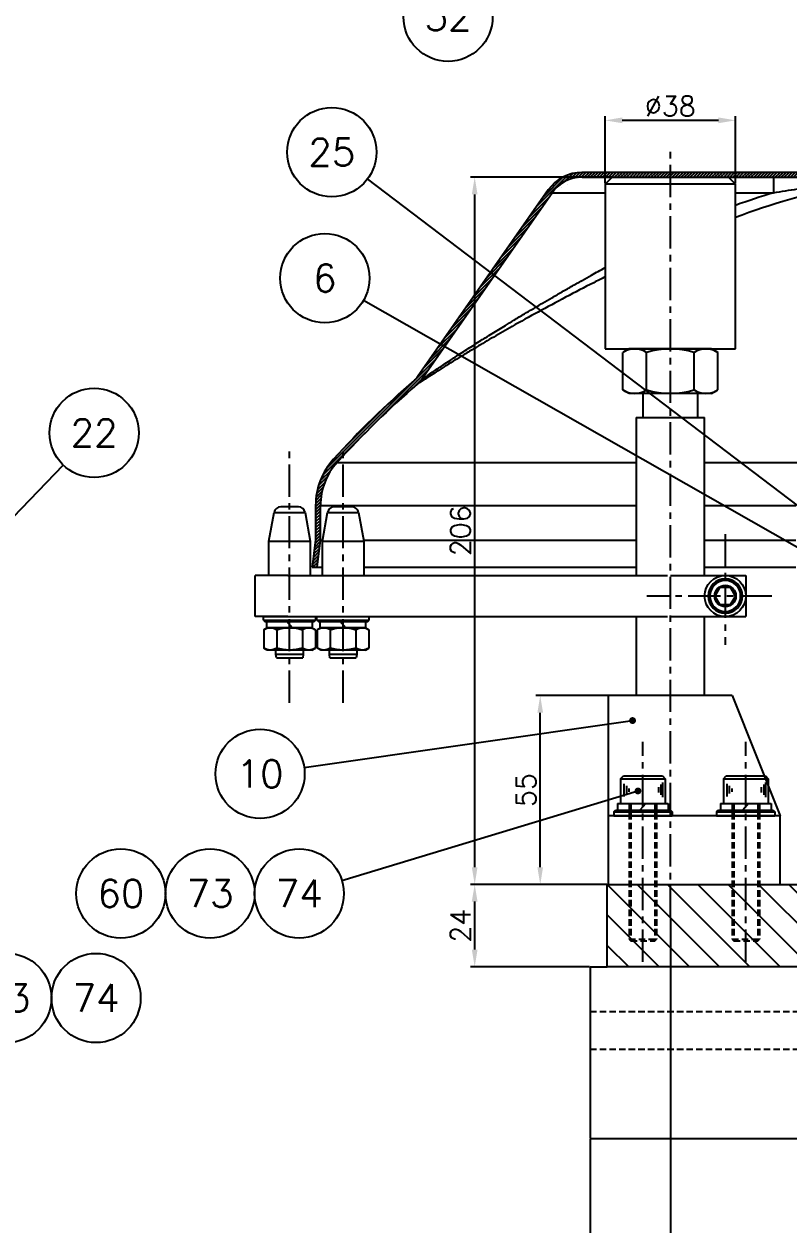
# Model space of a CAD drawing. Extents: x -13768 to 18086, y -10615 to 1188.
# Drawn here: x 1058.6 to 1281.4, y -930.9 to -581.1 of the extents above; entities that cross this region are included whole.
import ezdxf
from ezdxf.enums import TextEntityAlignment as Align

# ---------------------------------------------------------------- set-up
doc = ezdxf.new("R2010")
doc.units = 0
doc.header["$LTSCALE"] = 7.5
doc.header["$MEASUREMENT"] = 0
doc.linetypes.add('CENTER', pattern=[2, 1.25, -0.25, 0.25, -0.25])
doc.linetypes.add('HIDDEN', pattern=[0.375, 0.25, -0.125])
doc.layers.get('0').update_dxf_attribs({"linetype": 'CONTINUOUS'})
doc.layers.get('DEFPOINTS').update_dxf_attribs({"linetype": 'CONTINUOUS'})
for name, color, linetype in [('0-POS', 3, 'CONTINUOUS'), ('1', 1, 'CENTER'), ('CL', 1, 'CENTER'), ('CO', 3, 'CONTINUOUS'), ('CUPLA A SOLDAR', 5, 'CONTINUOUS'), ('FI', 1, 'CONTINUOUS'), ('OC', 1, 'HIDDEN'), ('POS', 3, 'CONTINUOUS'), ('RY', 5, 'CONTINUOUS')]:
    doc.layers.add(name, color=color, linetype=linetype)
doc.styles.add('ROMANS', font='ROMANS.SHX')
doc.dimstyles.new('2CON5', dxfattribs={"dimscale": 2.5, "dimtxt": 2.3, "dimasz": 2, "dimexe": 0.5, "dimexo": 0.0625, "dimgap": 0.5, "dimtad": 1, "dimdec": 4, "dimdsep": 46, "dimtxsty": 'ROMANS', "dimcen": -2, "dimclrt": 7, "dimadec": 0, "dimazin": 0, "dimtfac": 0.869565, "dimtdec": 4, "dimtmove": 0, "dimatfit": 3, "dimfxl": 1, "dimtolj": 1, "dimarcsym": 0})

# ---------------------------------------------------------------- blocks, each defined once
blk = doc.blocks.new('08934L')
for p, q in [((-6.5, 6.5), (-7.51, 5.92)), ((-7.51, 5.92), (-7.51, 0.58)), ((-6.5, 6.5), (-3.75, 6.5)), ((-3.75, 6.5), (3.75, 6.5)), ((-3.75, 5.92), (-3.75, 0.58)), ((3.75, 6.5), (6.5, 6.5)), ((3.75, 5.92), (3.75, 0.58)), ((6.5, 6.5), (7.51, 5.92)), ((7.51, 5.92), (7.51, 0.58)), ((-6.5, 0), (-7.51, 0.58)), ((-6.5, 0), (-3.75, 0)), ((-3.75, 0), (3.75, 0)), ((3.75, 0), (6.5, 0)), ((6.5, 0), (7.51, 0.58))]:
    blk.add_line(p, q)
for centre, radius, start, end in [((-5.63, 3.18), 3.32, 55.6158, 124.3842), ((0, -5.92), 12.42, 72.412, 107.588), ((5.63, 3.18), 3.32, 55.6158, 124.3842), ((-5.63, 3.32), 3.32, 235.6158, 304.3842), ((0, 12.42), 12.42, 252.412, 287.588), ((5.63, 3.32), 3.32, 235.6158, 304.3842)]:
    blk.add_arc(centre, radius, start, end)
blk = doc.blocks.new('08125')
for p, q in [((-8.5, 1.1), (-8, 1.6)), ((-8.5, 1.1), (-8.5, 0)), ((-8.5, 0), (8.5, 0)), ((-8, 1.6), (8, 1.6)), ((8, 1.6), (8.5, 1.1)), ((8.5, 1.1), (8.5, 0))]:
    blk.add_line(p, q)
at = {"color": 1}
blk.add_line((-8.5, 1.1), (8.5, 1.1), dxfattribs=at)
blk = doc.blocks.new('08127')
for p, q in [((-7.4, 2), (7.4, 2)), ((-7.4, 2), (-7.4, 0)), ((-7.4, 0), (7.4, 0)), ((0.81, 2), (-0.9, 0)), ((7.4, 2), (7.4, 0))]:
    blk.add_line(p, q)
blk = doc.blocks.new('06912S')
blk.add_lwpolyline([(-1.48, 2.55), (-2.95, 0), (-1.48, -2.55), (1.48, -2.55), (2.95, 0), (1.48, 2.55)], close=True)
blk.add_circle((0, 0), 5)
at = {"color": 1}
blk.add_circle((0, 0), 4.5, dxfattribs=at)
blk = doc.blocks.new('16934L')
for p, q in [((-12, 13), (-13.86, 11.93)), ((-13.86, 11.93), (-13.86, 1.07)), ((-12, 13), (-6.93, 13)), ((-6.93, 13), (6.93, 13)), ((-6.93, 11.93), (-6.93, 1.07)), ((6.93, 13), (12, 13)), ((6.93, 11.93), (6.93, 1.07)), ((12, 13), (13.86, 11.93)), ((13.86, 11.93), (13.86, 1.07)), ((-12, 0), (-13.86, 1.07)), ((-12, 0), (-6.93, 0)), ((-6.93, 0), (6.93, 0)), ((6.93, 0), (12, 0)), ((12, 0), (13.86, 1.07))]:
    blk.add_line(p, q)
for centre, radius, start, end in [((-10.39, 6.87), 6.13, 55.6158, 124.3842), ((0, -9.93), 22.93, 72.412, 107.588), ((10.39, 6.87), 6.13, 55.6158, 124.3842), ((-10.39, 6.13), 6.13, 235.6158, 304.3842), ((0, 22.93), 22.93, 252.412, 287.588), ((10.39, 6.13), 6.13, 235.6158, 304.3842)]:
    blk.add_arc(centre, radius, start, end)
blk = doc.blocks.new('08912L')
for p, q in [((-6.5, 7.2), (-5.7, 8)), ((-6.5, 7.2), (-6.5, 0)), ((-5.7, 8), (5.7, 8)), ((5.7, 8), (6.5, 7.2)), ((6.5, 7.2), (6.5, 0)), ((-6.5, 0), (6.5, 0))]:
    blk.add_line(p, q)
at = {"color": 1}
for p, q in [((-6.5, 7.2), (6.5, 7.2)), ((-5.56, 5.75), (-5.56, 2.02)), ((-4.81, 5.13), (-4.81, 2.89)), ((-4.07, 4.39), (-4.07, 3.39)), ((4.52, 4.76), (4.52, 3.14)), ((5.26, 5.51), (5.26, 2.52)), ((5.76, 6.13), (5.76, 1.78))]:
    blk.add_line(p, q, dxfattribs=at)
blk = doc.blocks.new('*D465')
at = {"layer": 'CO', "color": 0, "lineweight": -2}
for p, q in [((1223.67, -905.9), (1223.67, -957.36)), ((1473.67, -905.9), (1473.67, -957.36)), ((1228.67, -956.11), (1468.67, -956.11))]:
    blk.add_line(p, q, dxfattribs=at)
at = {"layer": 'CO', "color": 0}
for points in [[(1228.67, -955.28), (1228.67, -956.94), (1223.67, -956.11)], [(1468.67, -955.28), (1468.67, -956.94), (1473.67, -956.11)]]:
    blk.add_solid(points, dxfattribs=at)
at = {"layer": 'DEFPOINTS', "color": 0}
for p in [(1223.67, -905.74), (1473.67, -905.74), (1473.67, -956.11)]:
    blk.add_point(p, dxfattribs=at)
at = {"layer": 'CO', "color": 7, "insert": (1348.67, -951.98), "char_height": 5.75, "attachment_point": 5, "style": 'ROMANS'}
blk.add_mtext('\\A1;250', dxfattribs=at)
blk = doc.blocks.new('*D500')
at = {"layer": 'CO', "color": 0, "lineweight": -2}
for p, q in [((1228.51, -831.74), (1188.78, -831.74)), ((1190.03, -850.74), (1190.03, -836.74)), ((1223.51, -855.74), (1188.78, -855.74))]:
    blk.add_line(p, q, dxfattribs=at)
at = {"layer": 'CO', "color": 0}
for points in [[(1189.19, -836.74), (1190.86, -836.74), (1190.03, -831.74)], [(1189.19, -850.74), (1190.86, -850.74), (1190.03, -855.74)]]:
    blk.add_solid(points, dxfattribs=at)
at = {"layer": 'DEFPOINTS', "color": 0}
for p in [(1190.03, -831.74), (1228.67, -831.74), (1223.67, -855.74)]:
    blk.add_point(p, dxfattribs=at)
at = {"layer": 'CO', "color": 7, "insert": (1185.9, -843.74), "char_height": 5.75, "attachment_point": 5, "rotation": 90, "style": 'ROMANS'}
blk.add_mtext('\\A1;24', dxfattribs=at)
blk = doc.blocks.new('*D501')
at = {"layer": 'CO', "color": 0, "lineweight": -2}
for p, q in [((1228.91, -776.74), (1207.89, -776.74)), ((1209.14, -826.74), (1209.14, -781.74)), ((1228.35, -831.74), (1207.89, -831.74))]:
    blk.add_line(p, q, dxfattribs=at)
at = {"layer": 'CO', "color": 0}
for points in [[(1208.3, -781.74), (1209.97, -781.74), (1209.14, -776.74)], [(1208.3, -826.74), (1209.97, -826.74), (1209.14, -831.74)]]:
    blk.add_solid(points, dxfattribs=at)
at = {"layer": 'DEFPOINTS', "color": 0}
for p in [(1209.14, -776.74), (1229.07, -776.74), (1228.51, -831.74)]:
    blk.add_point(p, dxfattribs=at)
at = {"layer": 'CO', "color": 7, "insert": (1205.01, -804.24), "char_height": 5.75, "attachment_point": 5, "rotation": 90, "style": 'ROMANS'}
blk.add_mtext('\\A1;55', dxfattribs=at)
blk = doc.blocks.new('*D502')
at = {"layer": 'CO', "color": 0, "lineweight": -2}
for p, q in [((1229.91, -625.74), (1188.78, -625.74)), ((1190.03, -826.74), (1190.03, -630.74)), ((1228.2, -831.74), (1188.78, -831.74))]:
    blk.add_line(p, q, dxfattribs=at)
at = {"layer": 'CO', "color": 0}
for points in [[(1189.19, -630.74), (1190.86, -630.74), (1190.03, -625.74)], [(1189.19, -826.74), (1190.86, -826.74), (1190.03, -831.74)]]:
    blk.add_solid(points, dxfattribs=at)
at = {"layer": 'DEFPOINTS', "color": 0}
for p in [(1190.03, -625.74), (1230.07, -625.74), (1228.35, -831.74)]:
    blk.add_point(p, dxfattribs=at)
at = {"layer": 'CO', "color": 7, "insert": (1185.9, -728.74), "char_height": 5.75, "attachment_point": 5, "rotation": 90, "style": 'ROMANS'}
blk.add_mtext('\\A1;206', dxfattribs=at)
blk = doc.blocks.new('*D503')
at = {"layer": 'CO', "color": 0, "lineweight": -2}
for p, q in [((1228.07, -627.59), (1228.07, -607.93)), ((1266.07, -627.59), (1266.07, -607.93)), ((1261.07, -609.18), (1233.07, -609.18))]:
    blk.add_line(p, q, dxfattribs=at)
at = {"layer": 'CO', "color": 0}
for points in [[(1233.07, -608.34), (1233.07, -610.01), (1228.07, -609.18)], [(1261.07, -608.34), (1261.07, -610.01), (1266.07, -609.18)]]:
    blk.add_solid(points, dxfattribs=at)
at = {"layer": 'DEFPOINTS', "color": 0}
for p in [(1228.07, -609.18), (1228.07, -627.74), (1266.07, -627.74)]:
    blk.add_point(p, dxfattribs=at)
at = {"layer": 'CO', "color": 7, "insert": (1247.07, -605.05), "char_height": 5.75, "attachment_point": 5, "style": 'ROMANS'}
blk.add_mtext('\\A1;%%C38', dxfattribs=at)
blk = doc.blocks.new('*D504')
at = {"layer": 'CO', "color": 0, "lineweight": -2}
for p, q in [((1247.07, -841.67), (1247.07, -935.58)), ((1450.27, -852.1), (1450.27, -935.58)), ((1252.07, -934.33), (1445.27, -934.33))]:
    blk.add_line(p, q, dxfattribs=at)
at = {"layer": 'CO', "color": 0}
for points in [[(1252.07, -933.5), (1252.07, -935.16), (1247.07, -934.33)], [(1445.27, -933.5), (1445.27, -935.16), (1450.27, -934.33)]]:
    blk.add_solid(points, dxfattribs=at)
at = {"layer": 'DEFPOINTS', "color": 0}
for p in [(1247.07, -841.51), (1450.27, -851.95), (1450.27, -934.33)]:
    blk.add_point(p, dxfattribs=at)
at = {"layer": 'CO', "color": 7, "insert": (1348.67, -930.21), "char_height": 5.75, "attachment_point": 5, "style": 'ROMANS'}
blk.add_mtext('\\A1;203.2', dxfattribs=at)
blk = doc.blocks.new('POS')
at = {"layer": '0-POS'}
blk.add_circle((0, 0), 6.5, dxfattribs=at)
at = {"layer": '0-POS', "style": 'ROMANS', "flags": 4}
blk.add_attdef('P', text='', height=4, dxfattribs=at).set_placement((0, 0), align=Align.MIDDLE)

msp = doc.modelspace()

# ---------------------------------------------------------------- hatches: boundary and pattern name
at = {"layer": 'CUPLA A SOLDAR'}
h = msp.add_hatch(dxfattribs=at)
h.set_pattern_fill('ANSI31', color=256, scale=5, style=0)
h.set_pattern_definition([(45, (-13786.75265, -5375.2179), (-0.441941738, 0.441941738), [])])
edge = h.paths.add_edge_path(flags=0)
edge.add_spline(control_points=[(1173.3691, -683.89405), (1173.22778, -684.09587), (1173.07367, -684.28931), (1172.90861, -684.47223), (1172.82492, -684.56497), (1172.73829, -684.65516), (1172.64898, -684.74251), (1172.55933, -684.8302), (1172.46687, -684.91513), (1172.37188, -684.99702)], knot_values=[0, 0, 0, 0, 0.00073915, 0.00073915, 0.00073915, 0.001113401, 0.001113401, 0.001113401, 0.001489122, 0.001489122, 0.001489122, 0.001489122], weights=[1, 1, 1, 1, 1, 1, 1, 1, 1, 1], degree=3, periodic=0)
edge.add_arc((1348.66677, -889.4966), 270, 130.7639504, 137.7314156)
edge.add_arc((1163.66677, -721.34488), 20, 137.7314156, 180)
edge.add_line((1143.66677, -721.34488), (1143.66677, -731.34488))
edge.add_line((1143.66677, -731.34488), (1142.66677, -739.34488))
edge.add_line((1142.66677, -739.34488), (1144.07766, -739.34488))
edge.add_line((1144.07766, -739.34488), (1145.06677, -731.43204))
edge.add_line((1145.06677, -731.43204), (1145.06677, -721.34488))
edge.add_arc((1163.66677, -721.34488), 18.6, 137.7314156, 180, ccw=False)
edge.add_arc((1348.66677, -889.4966), 268.6, 130.7639612, 137.7314156, ccw=False)
edge.add_spline(control_points=[(1173.28592, -686.05737), (1173.51618, -685.85909), (1173.73449, -685.64607), (1173.9385, -685.42086), (1174.04194, -685.30668), (1174.14186, -685.1892), (1174.23797, -685.06877), (1174.33445, -684.94787), (1174.4272, -684.82388), (1174.51591, -684.69717)], knot_values=[0, 0, 0, 0, 0.000911603, 0.000911603, 0.000911603, 0.001373179, 0.001373179, 0.001373179, 0.001836571, 0.001836571, 0.001836571, 0.001836571], weights=[1, 1, 1, 1, 1, 1, 1, 1, 1, 1], degree=3, periodic=0)
edge.add_line((1174.51591, -684.69717), (1212.63056, -630.26208))
edge.add_arc((1221.31357, -636.34199), 10.6, 90, 145, ccw=False)
edge.add_line((1221.31357, -625.74199), (1297.87833, -625.74199))
edge.add_arc((1348.66677, -889.4966), 268.6, 100.7734312, 100.8994352, ccw=False)
edge.add_arc((1295.76677, -611.48475), 14.4, 280.7734312, 360)
edge.add_line((1310.16677, -611.48475), (1310.16677, -609.79199))
edge.add_line((1310.16677, -609.79199), (1308.76677, -609.79199))
edge.add_line((1308.76677, -609.79199), (1308.76677, -611.48475))
edge.add_arc((1295.76677, -611.48475), 13, 280.7734312, 360, ccw=False)
edge.add_arc((1348.66677, -889.4966), 270, 100.7734312, 100.8710554)
edge.add_line((1297.74494, -624.34199), (1221.31357, -624.34199))
edge.add_arc((1221.31357, -636.34199), 12, 90, 145)
edge.add_line((1211.48375, -629.45907), (1173.36834, -683.89351))
at = {"layer": 'RY'}
h = msp.add_hatch(dxfattribs=at)
h.set_pattern_fill('ANSI31', color=256, scale=50, angle=90, style=0)
h.set_pattern_definition([(135, (-8746.146, -2435.874), (-4.4194174, -4.4194174), [])])
h.paths.add_polyline_path([(1228.66677, -831.74199), (1228.66677, -855.74199), (1288.66677, -855.74199), (1408.66677, -855.74199), (1468.66676, -855.74199), (1468.66676, -831.74199)])

# ---------------------------------------------------------------- linework, layer by layer
for p, q in [((1230.06676, -625.74198), (1228.06677, -627.74199)), ((1230.06676, -625.74198), (1264.06677, -625.74198)), ((1266.06677, -627.74199), (1264.06677, -625.74198)), ((1228.06677, -627.74199), (1228.06677, -675.74198)), ((1266.06677, -627.74199), (1228.06677, -627.74199)), ((1266.06677, -675.74198), (1266.06677, -627.74199)), ((1228.06677, -675.74198), (1266.06677, -675.74198)), ((1239.06677, -688.74198), (1239.06677, -695.74199)), ((1255.06677, -695.74199), (1255.06677, -688.74198)), ((1237.06677, -695.74199), (1237.06677, -741.74199)), ((1237.06677, -695.74199), (1257.06677, -695.74199)), ((1257.06677, -741.74199), (1257.06677, -695.74199)), ((1130.06676, -731.74199), (1131.53862, -723.39469)), ((1131.53862, -723.39469), (1140.59491, -723.39469)), ((1138.6253, -721.74198), (1133.50823, -721.74198)), ((1140.59491, -723.39469), (1142.06677, -731.74199)), ((1145.66676, -731.74199), (1147.13862, -723.39469)), ((1147.13862, -723.39469), (1156.1949, -723.39469)), ((1154.2253, -721.74198), (1149.10823, -721.74198)), ((1156.1949, -723.39469), (1157.66677, -731.74199)), ((1130.06676, -741.74199), (1130.06676, -731.74199)), ((1130.06676, -731.74199), (1142.06677, -731.74199)), ((1142.06677, -731.74199), (1142.06677, -741.74199)), ((1145.66676, -741.74199), (1145.66676, -731.74199)), ((1145.66676, -731.74199), (1157.66677, -731.74199)), ((1157.66677, -731.74199), (1157.66677, -741.74199)), ((1126.06677, -753.74199), (1126.06677, -741.74199)), ((1135.52622, -741.74199), (1126.06677, -741.74199)), ((1135.52622, -741.74199), (1246.2019, -741.74199)), ((1247.06677, -741.74199), (1269.06677, -741.74199)), ((1269.06677, -741.74199), (1269.06677, -753.74199)), ((1135.52622, -753.74199), (1126.06677, -753.74199)), ((1135.52622, -753.74199), (1246.2019, -753.74199)), ((1237.06677, -753.74199), (1237.06677, -776.74198)), ((1247.06677, -753.74199), (1269.06677, -753.74199)), ((1257.06677, -776.74198), (1257.06677, -753.74199)), ((1132.06677, -764.74199), (1132.06677, -763.48199)), ((1132.24309, -765.74198), (1132.06677, -764.74199)), ((1132.24309, -765.74198), (1139.89044, -765.74198)), ((1140.06677, -764.74199), (1139.89044, -765.74198)), ((1140.06677, -763.48199), (1140.06677, -764.74199)), ((1147.66676, -764.74199), (1147.66676, -763.48199)), ((1147.84309, -765.74198), (1147.66676, -764.74199)), ((1147.84309, -765.74198), (1155.49044, -765.74198)), ((1155.66676, -764.74199), (1155.49044, -765.74198)), ((1155.66676, -763.48199), (1155.66676, -764.74199)), ((1265.06677, -776.74198), (1229.06677, -776.74198)), ((1229.06677, -811.74199), (1229.06677, -776.74198)), ((1265.06677, -776.74198), (1279.06676, -811.74199)), ((1229.06677, -831.74199), (1229.06677, -811.74199)), ((1279.06677, -811.74199), (1229.06677, -811.74199)), ((1279.06677, -831.74199), (1279.06677, -811.74199)), ((1228.66677, -855.74199), (1228.66677, -831.74199)), ((1228.66677, -831.74199), (1468.66676, -831.74199)), ((1223.66677, -855.74199), (1223.66677, -905.74199)), ((1223.66677, -855.74199), (1228.66677, -855.74199)), ((1288.66677, -855.74199), (1228.66677, -855.74199)), ((1223.66677, -905.74199), (1473.66677, -905.74199))]:
    msp.add_line(p, q)
for radius in [6, 3.125]:
    msp.add_circle((1263.06677, -747.74199), radius)
for centre, start, end in [((1133.50824, -723.74199), 90, 170), ((1138.6253, -723.74199), 10, 90), ((1149.10823, -723.74199), 90, 170), ((1154.22529, -723.74199), 10, 90)]:
    msp.add_arc(centre, 2, start, end)
at = {"layer": 'CL'}
for p, q in [((1247.06677, -841.51018), (1247.06677, -617.68131)), ((1136.06677, -778.80354), (1136.06677, -705.604)), ((1151.66676, -778.80354), (1151.66676, -705.604)), ((1263.06677, -729.73381), (1263.06677, -761.92707)), ((1276.68595, -747.74199), (1240.25032, -747.74199)), ((1239.06677, -854.24107), (1239.06677, -790.24756)), ((1269.06677, -854.24107), (1269.06677, -790.24756))]:
    msp.add_line(p, q, dxfattribs=at)
at = {"layer": 'CUPLA A SOLDAR'}
for p, q in [((1297.74494, -624.34199), (1221.31358, -624.34199)), ((1221.31358, -625.74198), (1297.87833, -625.74198)), ((1211.48374, -629.45906), (1173.36834, -683.89351)), ((1174.51509, -684.69659), (1212.63056, -630.26207)), ((1212.63056, -630.26207), (1228.06677, -630.26207)), ((1266.06677, -630.26207), (1277.14935, -630.26207)), ((1149.90277, -708.83439), (1237.06677, -708.83439)), ((1257.06677, -708.83439), (1287.16676, -708.83439)), ((1143.66677, -721.34488), (1143.66677, -731.34488)), ((1145.06676, -731.43204), (1145.06676, -721.34488)), ((1145.06676, -721.34488), (1237.06677, -721.34488)), ((1257.06677, -721.34488), (1283.66677, -721.34488)), ((1143.66677, -731.34488), (1142.66677, -739.34488)), ((1144.07767, -739.34488), (1145.06676, -731.43204)), ((1145.06676, -731.43204), (1145.72142, -731.43204)), ((1157.61211, -731.43204), (1237.06677, -731.43204)), ((1257.06677, -731.43204), (1283.66677, -731.43204)), ((1142.66677, -739.34488), (1144.07767, -739.34488)), ((1144.07767, -739.34488), (1145.66677, -739.34488)), ((1157.66677, -739.34488), (1237.06677, -739.34488)), ((1257.06677, -739.34488), (1283.66677, -739.34488))]:
    msp.add_line(p, q, dxfattribs=at)
for centre, radius, start, end in [((1221.31357, -636.34199), 12, 90, 145), ((1221.31357, -636.34199), 10.6, 90, 145), ((1346.14616, -853.35407), 230.25955, 102.053818, 110.3515162), ((1345.09787, -853.72056), 233.5609, 106.9132949, 109.7778833), ((1348.66677, -889.4966), 270, 130.7639504, 137.7314156), ((1348.66677, -889.4966), 268.6, 130.7639612, 137.7314156), ((1163.66677, -721.34488), 20, 137.7314156, 180), ((1163.66677, -721.34488), 18.6, 137.7314156, 180)]:
    msp.add_arc(centre, radius, start, end, dxfattribs=at)
for points, knots in [([(1277.14935, -625.74198), (1277.14935, -625.80066), (1277.14935, -625.91802), (1277.14935, -626.86049), (1277.14935, -628.27809), (1277.14935, -629.60074), (1277.14935, -630.26207)], [0, 0, 0, 0, 0.250000388, 0.500000937, 0.750000591, 1, 1, 1, 1]), ([(1277.14935, -630.26207), (1279.46286, -629.88084), (1284.00985, -629.13155), (1290.7859, -628.14162), (1295.24953, -627.57207), (1297.45529, -627.29062)], [0, 0, 0, 0, 0.343816533, 0.675738481, 1, 1, 1, 1]), ([(1174.51509, -684.69659), (1174.51512, -684.69657), (1174.51675, -684.69486), (1174.61973, -684.62294), (1175.05656, -684.32504), (1175.77513, -683.83469), (1176.7504, -683.16914), (1177.97599, -682.33715), (1179.39546, -681.38336), (1181.02944, -680.29441), (1182.68239, -679.20301), (1184.3566, -678.10626), (1185.97109, -677.05717), (1187.6802, -675.95591), (1189.47815, -674.80755), (1191.29195, -673.65955), (1193.1936, -672.46486), (1195.08016, -671.29), (1197.03402, -670.0836), (1199.1337, -668.79801), (1201.6423, -667.27669), (1204.28318, -665.69265), (1207.07241, -664.03549), (1209.70578, -662.48706), (1212.60586, -660.79764), (1215.51406, -659.12095), (1218.47446, -657.43051), (1221.30563, -655.8281), (1224.48248, -654.04201), (1226.72708, -652.80062), (1228.06677, -652.0597)], [0, 0, 0, 0, 0.000619213, 0.039321547, 0.078410806, 0.116953184, 0.156663716, 0.195045486, 0.2351831, 0.273494875, 0.313922677, 0.344178588, 0.376255451, 0.407822045, 0.438975047, 0.472004028, 0.500934935, 0.533589766, 0.563296614, 0.593148747, 0.630573106, 0.676648373, 0.709634742, 0.751258267, 0.788732625, 0.831274464, 0.871669305, 0.909981217, 0.946272257, 1, 1, 1, 1]), ([(1228.06677, -654.79631), (1226.95782, -655.3504), (1223.04907, -657.30341), (1216.46771, -660.73317), (1208.4777, -665.01076), (1201.49889, -668.88854), (1195.51734, -672.31407), (1191.01674, -674.96266), (1187.34746, -677.16792), (1184.41911, -678.9584), (1181.72903, -680.62998), (1179.32109, -682.14871), (1177.2397, -683.47954), (1175.53357, -684.58433), (1174.25555, -685.42022), (1173.47222, -685.9339), (1173.28811, -686.05548), (1173.28595, -686.05735), (1173.28593, -686.05737)], [0, 0, 0, 0, 0.042199326, 0.148741399, 0.255270392, 0.361380585, 0.44123859, 0.521071265, 0.574520528, 0.6278154, 0.680563347, 0.734124709, 0.787298278, 0.840077976, 0.89331358, 0.946487399, 0.999366649, 1, 1, 1, 1]), ([(1173.3691, -683.89405), (1173.22063, -684.09103), (1172.99687, -684.38789), (1172.65177, -684.74622), (1172.4653, -684.91332), (1172.37189, -684.99703)], [0, 0, 0, 0, 0.4960145109, 0.7475088902, 1, 1, 1, 1]), ([(1173.28603, -686.0575), (1173.50937, -685.85093), (1173.84596, -685.53962), (1174.24288, -685.07173), (1174.42478, -684.82219), (1174.51591, -684.69718)], [0, 0, 0, 0, 0.496008055, 0.747515439, 1, 1, 1, 1])]:
    msp.add_open_spline(points, degree=3, knots=knots, dxfattribs=at)
at = {"layer": 'FI'}
for p, q in [((1140.06677, -764.74199), (1132.06677, -764.74199)), ((1155.66676, -764.74199), (1147.66676, -764.74199))]:
    msp.add_line(p, q, dxfattribs=at)
at = {"layer": 'OC'}
for p, q in [((1235.06677, -808.14199), (1235.06677, -847.64199)), ((1235.56677, -808.14199), (1235.56677, -848.14199)), ((1242.56677, -808.14199), (1242.56677, -848.14199)), ((1243.06677, -808.14199), (1243.06677, -847.64199)), ((1265.06677, -808.14199), (1265.06677, -847.64199)), ((1265.56677, -808.14199), (1265.56677, -848.14199)), ((1272.56677, -808.14199), (1272.56677, -848.14199)), ((1273.06677, -808.14199), (1273.06677, -847.64199)), ((1235.06677, -847.64199), (1235.56677, -848.14199)), ((1235.06677, -847.64199), (1243.06677, -847.64199)), ((1235.56677, -848.14199), (1242.56677, -848.14199)), ((1242.56677, -848.14199), (1243.06677, -847.64199)), ((1265.06677, -847.64199), (1265.56677, -848.14199)), ((1265.06677, -847.64199), (1273.06677, -847.64199)), ((1265.56677, -848.14199), (1272.56677, -848.14199)), ((1272.56677, -848.14199), (1273.06677, -847.64199)), ((1223.66677, -868.74199), (1473.66677, -868.74199)), ((1223.66677, -879.74199), (1473.66677, -879.74199))]:
    msp.add_line(p, q, dxfattribs=at)
at = {"layer": 'POS'}
for p, q in [((1158.7437, -626.30508), (1309.31238, -740.55904)), ((1157.64724, -661.5757), (1311.19851, -748.88428)), ((1070.06629, -709.58057), (1043.5486, -737.08909)), ((1140.33156, -797.69219), (1236.05334, -784.00538)), ((1151.33237, -830.61123), (1237.62613, -804.51352))]:
    msp.add_line(p, q, dxfattribs=at)
at = {"layer": 'POS', "const_width": 1}
for points in [[(1235.55334, -784.00538, 1), (1236.55334, -784.00538, 1)], [(1237.12613, -804.51352, 1), (1238.12613, -804.51352, 1)]]:
    msp.add_lwpolyline(points, format="xyb", close=True, dxfattribs=at)

# ---------------------------------------------------------------- block references
at = {"rotation": 180}
msp.add_blockref('16934L', (1247.06677, -675.74198), dxfattribs=at)
at = {"xscale": -1}
for name, p in [('06912S', (1263.06677, -747.74199)), ('08934L', (1136.06677, -763.48199)), ('08934L', (1151.66676, -763.48199))]:
    msp.add_blockref(name, p, dxfattribs=at)
at = {"xscale": -0.9, "yscale": 0.9, "zscale": 0.9, "rotation": 180}
for name, p in [('08125', (1136.06677, -753.74199)), ('08127', (1136.06677, -755.18199)), ('08125', (1151.66676, -753.74199)), ('08127', (1151.66676, -755.18199))]:
    msp.add_blockref(name, p, dxfattribs=at)
for name, p in [('08912L', (1239.06677, -808.14199)), ('08912L', (1269.06677, -808.14199)), ('08125', (1239.06677, -811.74199)), ('08127', (1239.06677, -810.14199)), ('08125', (1269.06677, -811.74199)), ('08127', (1269.06677, -810.14199))]:
    msp.add_blockref(name, p)
at = {"layer": '1', "xscale": 2, "yscale": 2, "zscale": 2}
msp.add_blockref('POS', (1182.26345, -579.00298), dxfattribs=at).add_auto_attribs({'P': '52'})
at = {"layer": 'POS', "xscale": 2, "yscale": 2, "zscale": 2}
for p, values in [((1148.38768, -618.44677), {'P': '25'}), ((1146.34632, -655.15004), {'P': '6'}), ((1079.08857, -700.22117), {'P': '22'}), ((1127.46245, -799.53229), {'P': '10'}), ((1086.88897, -834.37447), {'P': '60'}), ((1112.88897, -834.37447), {'P': '73'}), ((1138.88897, -834.37447), {'P': '74'}), ((1053.65329, -864.82104), {'P': '73'}), ((1079.65329, -864.82104), {'P': '74'})]:
    msp.add_blockref('POS', p, dxfattribs=at).add_auto_attribs(values)

# ---------------------------------------------------------------- dimensions: what is measured, and where the dimension line sits
at = {"layer": 'CO'}
dim = msp.add_linear_dim(base=(1228.06677, -609.17532), p1=(1266.06677, -627.74199), p2=(1228.06677, -627.74199), text='%%C<>', dimstyle='2CON5', dxfattribs=at)
dim.commit()
dim.dimension.update_dxf_attribs({"geometry": '*D503', "text_midpoint": (1247.06677, -605.05032)})
for base, p1, p2, picture, middle in [((1190.02583, -625.74198), (1228.35427, -831.74199), (1230.06676, -625.74198), '*D502', (1185.90083, -728.74198)), ((1209.13613, -776.74198), (1228.51052, -831.74199), (1229.06677, -776.74198), '*D501', (1205.01113, -804.24199)), ((1190.02583, -831.74199), (1223.66677, -855.74199), (1228.66677, -831.74199), '*D500', (1185.90083, -843.74199))]:
    dim = msp.add_linear_dim(base=base, p1=p1, p2=p2, angle=90, dimstyle='2CON5', dxfattribs=at)
    dim.commit()
    dim.dimension.update_dxf_attribs({"geometry": picture, "text_midpoint": middle})
for base, p1, p2, picture, middle in [((1450.26677, -934.33101), (1247.06677, -841.51018), (1450.26677, -851.94767), '*D504', (1348.66677, -930.20601)), ((1473.66677, -956.10914), (1223.66677, -905.74199), (1473.66677, -905.74199), '*D465', (1348.66677, -951.98414))]:
    dim = msp.add_linear_dim(base=base, p1=p1, p2=p2, dimstyle='2CON5', dxfattribs=at)
    dim.commit()
    dim.dimension.update_dxf_attribs({"geometry": picture, "text_midpoint": middle})

doc.saveas('drawing.dxf')
